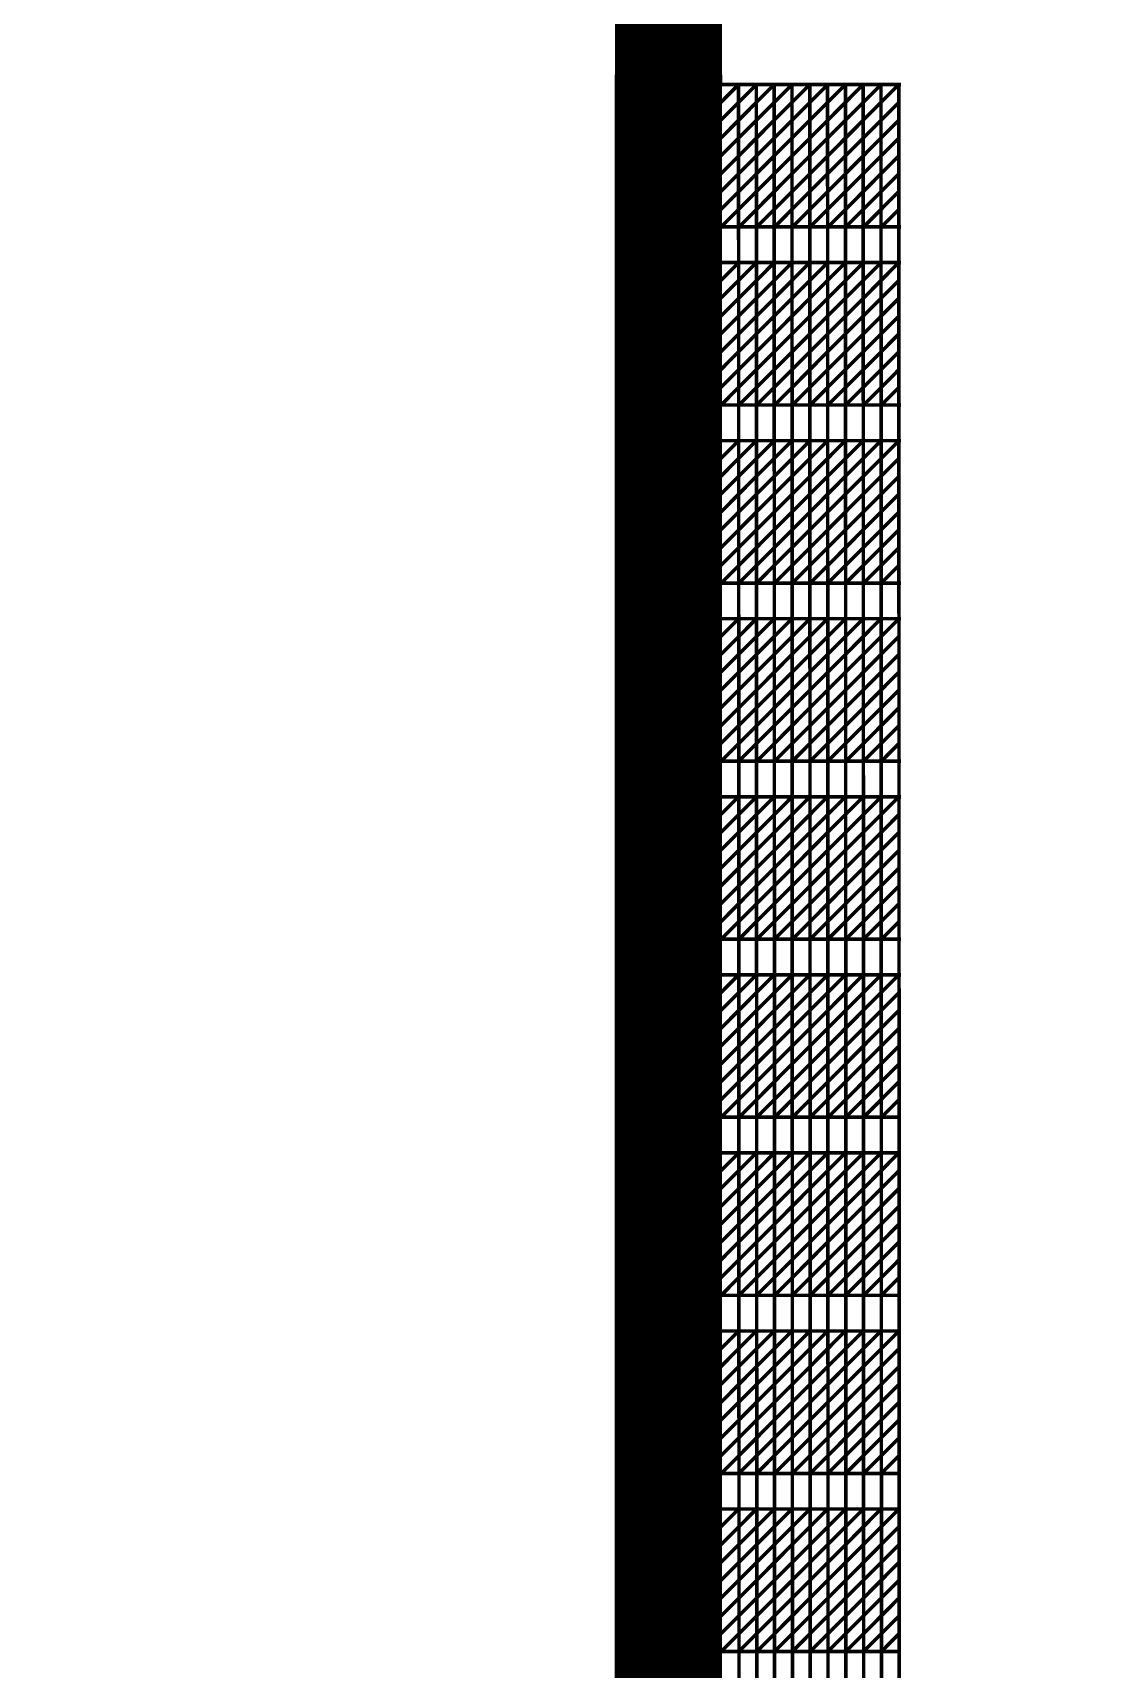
# Model space of a CAD drawing. Header units: millimetres. Extents: x -51 to 51, y -51 to 51.
# Drawn here: x 22.541 to 25.581, y -7.646 to -3.051 of the extents above; entities that cross this region are included whole.
import ezdxf

# ---------------------------------------------------------------- set-up
doc = ezdxf.new("R2010")
doc.units = ezdxf.units.MM
doc.linetypes.add('DASHED', pattern=[19.05, 12.7, -6.35])
for name, color, linetype in [('bottom_SU8', 5, 'Continuous'), ('metal', 43, 'Continuous'), ('Pt_pads', 1, 'Continuous'), ('reference', 18, 'DASHED')]:
    doc.layers.add(name, color=color, linetype=linetype)
doc.layers.add('top SU-8', color=3, linetype='Continuous', transparency=0.63)

msp = doc.modelspace()

# ---------------------------------------------------------------- linework, layer by layer
at = {"layer": 'bottom_SU8', "transparency": 33554544, "const_width": 1}
msp.add_lwpolyline([(-28.578, 24.8878, 0.187667), (-37.8518, -0.7933, 0.186827), (-27.3295, -26.1126, 0.184277), (-2.8594, -37.7245, 0.185083), (23.0094, -30.0775, 0.238565), (37.7593, 0.5371, 0.237346), (21.8297, 30.7311, 0.185761), (-4.5603, 37.5238, 0.186578)], format="xyb", close=True, dxfattribs=at)
at = {"layer": 'bottom_SU8', "transparency": 33554544}
for points, const_width in [([(24.3264, 5.9298), (24.3264, -19.1017)], 0.3), ([(24.4387, -3.2811), (24.5236, -3.1961)], 0.01), ([(24.4389, -3.331), (24.5736, -3.1961)], 0.01), ([(24.4389, -3.3811), (24.6236, -3.1961)], 0.01), ([(24.4389, -3.4313), (24.6736, -3.1961)], 0.01), ([(24.4389, -3.4814), (24.7236, -3.1961)], 0.01), ([(24.4389, -3.5315), (24.7736, -3.1961)], 0.01), ([(24.4389, -3.5816), (24.8236, -3.1961)], 0.01), ([(24.4389, -3.1961), (24.9792, -3.1961)], 0.01), ([(24.4744, -3.5961), (24.8736, -3.1961)], 0.01), ([(24.5278, -19.0957), (24.5233, -3.1964)], 0.01), ([(24.5244, -3.5961), (24.9236, -3.1961)], 0.01), ([(24.5776, -19.0957), (24.5733, -3.1964)], 0.01), ([(24.5744, -3.5961), (24.9736, -3.1961)], 0.01), ([(24.6276, -19.0957), (24.6233, -3.1964)], 0.01), ([(24.6778, -19.0957), (24.6733, -3.1961)], 0.01), ([(24.7278, -19.0957), (24.7233, -3.1964)], 0.01), ([(24.7778, -19.0957), (24.7733, -3.1961)], 0.01), ([(24.8278, -19.0957), (24.8236, -3.1961)], 0.01), ([(24.8778, -19.0957), (24.8733, -3.1961)], 0.01), ([(24.9278, -19.0957), (24.9233, -3.1961)], 0.01), ([(24.9778, -19.0957), (24.9733, -3.1921)], 0.01), ([(24.6244, -3.5961), (24.9737, -3.2461)], 0.01), ([(24.6744, -3.5961), (24.9738, -3.2961)], 0.01), ([(24.7244, -3.5961), (24.9739, -3.3461)], 0.01), ([(24.7744, -3.5961), (24.974, -3.3961)], 0.01), ([(24.8244, -3.5961), (24.9741, -3.4461)], 0.01), ([(24.8744, -3.5961), (24.9742, -3.4961)], 0.01), ([(24.9244, -3.5961), (24.9743, -3.5461)], 0.01), ([(24.4389, -3.5961), (24.9793, -3.5961)], 0.01), ([(24.4387, -3.7811), (24.5236, -3.6961)], 0.01), ([(24.4389, -3.831), (24.5736, -3.6961)], 0.01), ([(24.4389, -3.8811), (24.6236, -3.6961)], 0.01), ([(24.4389, -3.9313), (24.6736, -3.6961)], 0.01), ([(24.4389, -3.9814), (24.7236, -3.6961)], 0.01), ([(24.4389, -4.0315), (24.7736, -3.6961)], 0.01), ([(24.4389, -4.0816), (24.8236, -3.6961)], 0.01), ([(24.4389, -3.6961), (24.9792, -3.6961)], 0.01), ([(24.4744, -4.0961), (24.8736, -3.6961)], 0.01), ([(24.5244, -4.0961), (24.9236, -3.6961)], 0.01), ([(24.5744, -4.0961), (24.9736, -3.6961)], 0.01), ([(24.6244, -4.0961), (24.9737, -3.7461)], 0.01), ([(24.6744, -4.0961), (24.9738, -3.7961)], 0.01), ([(24.7244, -4.0961), (24.9739, -3.8461)], 0.01), ([(24.7744, -4.0961), (24.974, -3.8961)], 0.01), ([(24.8244, -4.0961), (24.9741, -3.9461)], 0.01), ([(24.8744, -4.0961), (24.9742, -3.9961)], 0.01), ([(24.9244, -4.0961), (24.9743, -4.0461)], 0.01), ([(24.4389, -4.0961), (24.9793, -4.0961)], 0.01), ([(24.4387, -4.2811), (24.5236, -4.1961)], 0.01), ([(24.4389, -4.331), (24.5736, -4.1961)], 0.01), ([(24.4389, -4.3811), (24.6236, -4.1961)], 0.01), ([(24.4389, -4.4313), (24.6736, -4.1961)], 0.01), ([(24.4389, -4.4814), (24.7236, -4.1961)], 0.01), ([(24.4389, -4.5315), (24.7736, -4.1961)], 0.01), ([(24.4389, -4.5816), (24.8236, -4.1961)], 0.01), ([(24.4389, -4.1961), (24.9792, -4.1961)], 0.01), ([(24.4744, -4.5961), (24.8736, -4.1961)], 0.01), ([(24.5244, -4.5961), (24.9236, -4.1961)], 0.01), ([(24.5744, -4.5961), (24.9736, -4.1961)], 0.01), ([(24.6244, -4.5961), (24.9737, -4.2461)], 0.01), ([(24.6744, -4.5961), (24.9738, -4.2961)], 0.01), ([(24.7244, -4.5961), (24.9739, -4.3461)], 0.01), ([(24.7744, -4.5961), (24.974, -4.3961)], 0.01), ([(24.8244, -4.5961), (24.9741, -4.4461)], 0.01), ([(24.8744, -4.5961), (24.9742, -4.4961)], 0.01), ([(24.9244, -4.5961), (24.9743, -4.5461)], 0.01), ([(24.4389, -4.5961), (24.9793, -4.5961)], 0.01), ([(24.4387, -4.7811), (24.5236, -4.6961)], 0.01), ([(24.4389, -4.831), (24.5736, -4.6961)], 0.01), ([(24.4389, -4.8811), (24.6236, -4.6961)], 0.01), ([(24.4389, -4.9313), (24.6736, -4.6961)], 0.01), ([(24.4389, -4.9814), (24.7236, -4.6961)], 0.01), ([(24.4389, -5.0315), (24.7736, -4.6961)], 0.01), ([(24.4389, -5.0816), (24.8236, -4.6961)], 0.01), ([(24.4389, -4.6961), (24.9792, -4.6961)], 0.01), ([(24.4744, -5.0961), (24.8736, -4.6961)], 0.01), ([(24.5244, -5.0961), (24.9236, -4.6961)], 0.01), ([(24.5744, -5.0961), (24.9736, -4.6961)], 0.01), ([(24.6244, -5.0961), (24.9737, -4.7461)], 0.01), ([(24.6744, -5.0961), (24.9738, -4.7961)], 0.01), ([(24.7244, -5.0961), (24.9739, -4.8461)], 0.01), ([(24.7744, -5.0961), (24.974, -4.8961)], 0.01), ([(24.8244, -5.0961), (24.9741, -4.9461)], 0.01), ([(24.8744, -5.0961), (24.9742, -4.9961)], 0.01), ([(24.9244, -5.0961), (24.9743, -5.0461)], 0.01), ([(24.4389, -5.0961), (24.9793, -5.0961)], 0.01), ([(24.4387, -5.2811), (24.5236, -5.1961)], 0.01), ([(24.4389, -5.331), (24.5736, -5.1961)], 0.01), ([(24.4389, -5.3811), (24.6236, -5.1961)], 0.01), ([(24.4389, -5.4313), (24.6736, -5.1961)], 0.01), ([(24.4389, -5.4814), (24.7236, -5.1961)], 0.01), ([(24.4389, -5.5315), (24.7736, -5.1961)], 0.01), ([(24.4389, -5.5816), (24.8236, -5.1961)], 0.01), ([(24.4389, -5.1961), (24.9792, -5.1961)], 0.01), ([(24.4744, -5.5961), (24.8736, -5.1961)], 0.01), ([(24.5244, -5.5961), (24.9236, -5.1961)], 0.01), ([(24.5744, -5.5961), (24.9736, -5.1961)], 0.01), ([(24.6244, -5.5961), (24.9737, -5.2461)], 0.01), ([(24.6744, -5.5961), (24.9738, -5.2961)], 0.01), ([(24.7244, -5.5961), (24.9739, -5.3461)], 0.01), ([(24.7744, -5.5961), (24.974, -5.3961)], 0.01), ([(24.8244, -5.5961), (24.9741, -5.4461)], 0.01), ([(24.8744, -5.5961), (24.9742, -5.4961)], 0.01), ([(24.9244, -5.5961), (24.9743, -5.5461)], 0.01), ([(24.4389, -5.5961), (24.9793, -5.5961)], 0.01), ([(24.4387, -5.7811), (24.5236, -5.6961)], 0.01), ([(24.4389, -5.831), (24.5736, -5.6961)], 0.01), ([(24.4389, -5.8811), (24.6236, -5.6961)], 0.01), ([(24.4389, -5.9313), (24.6736, -5.6961)], 0.01), ([(24.4389, -5.9814), (24.7236, -5.6961)], 0.01), ([(24.4389, -6.0315), (24.7736, -5.6961)], 0.01), ([(24.4389, -6.0816), (24.8236, -5.6961)], 0.01), ([(24.4389, -5.6961), (24.9792, -5.6961)], 0.01), ([(24.4744, -6.0961), (24.8736, -5.6961)], 0.01), ([(24.5244, -6.0961), (24.9236, -5.6961)], 0.01), ([(24.5744, -6.0961), (24.9736, -5.6961)], 0.01), ([(24.6244, -6.0961), (24.9737, -5.7461)], 0.01), ([(24.6744, -6.0961), (24.9738, -5.7961)], 0.01), ([(24.7244, -6.0961), (24.9739, -5.8461)], 0.01), ([(24.7744, -6.0961), (24.974, -5.8961)], 0.01), ([(24.8244, -6.0961), (24.9741, -5.9461)], 0.01), ([(24.8744, -6.0961), (24.9742, -5.9961)], 0.01), ([(24.9244, -6.0961), (24.9743, -6.0461)], 0.01), ([(24.4389, -6.0961), (24.9793, -6.0961)], 0.01), ([(24.4387, -6.2811), (24.5236, -6.1961)], 0.01), ([(24.4389, -6.331), (24.5736, -6.1961)], 0.01), ([(24.4389, -6.3811), (24.6236, -6.1961)], 0.01), ([(24.4389, -6.4313), (24.6736, -6.1961)], 0.01), ([(24.4389, -6.4814), (24.7236, -6.1961)], 0.01), ([(24.4389, -6.5315), (24.7736, -6.1961)], 0.01), ([(24.4389, -6.5816), (24.8236, -6.1961)], 0.01), ([(24.4389, -6.1961), (24.9792, -6.1961)], 0.01), ([(24.4744, -6.5961), (24.8736, -6.1961)], 0.01), ([(24.5244, -6.5961), (24.9236, -6.1961)], 0.01), ([(24.5744, -6.5961), (24.9736, -6.1961)], 0.01), ([(24.6244, -6.5961), (24.9737, -6.2461)], 0.01), ([(24.6744, -6.5961), (24.9738, -6.2961)], 0.01), ([(24.7244, -6.5961), (24.9739, -6.3461)], 0.01), ([(24.7744, -6.5961), (24.974, -6.3961)], 0.01), ([(24.8244, -6.5961), (24.9741, -6.4461)], 0.01), ([(24.8744, -6.5961), (24.9742, -6.4961)], 0.01), ([(24.9244, -6.5961), (24.9743, -6.5461)], 0.01), ([(24.4389, -6.5961), (24.9793, -6.5961)], 0.01), ([(24.4387, -6.7811), (24.5236, -6.6961)], 0.01), ([(24.4389, -6.831), (24.5736, -6.6961)], 0.01), ([(24.4389, -6.8811), (24.6236, -6.6961)], 0.01), ([(24.4389, -6.9313), (24.6736, -6.6961)], 0.01), ([(24.4389, -6.9814), (24.7236, -6.6961)], 0.01), ([(24.4389, -7.0315), (24.7736, -6.6961)], 0.01), ([(24.4389, -7.0816), (24.8236, -6.6961)], 0.01), ([(24.4389, -6.6961), (24.9792, -6.6961)], 0.01), ([(24.4744, -7.0961), (24.8736, -6.6961)], 0.01), ([(24.5244, -7.0961), (24.9236, -6.6961)], 0.01), ([(24.5744, -7.0961), (24.9736, -6.6961)], 0.01), ([(24.6244, -7.0961), (24.9737, -6.7461)], 0.01), ([(24.6744, -7.0961), (24.9738, -6.7961)], 0.01), ([(24.7244, -7.0961), (24.9739, -6.8461)], 0.01), ([(24.7744, -7.0961), (24.974, -6.8961)], 0.01), ([(24.8244, -7.0961), (24.9741, -6.9461)], 0.01), ([(24.8744, -7.0961), (24.9742, -6.9961)], 0.01), ([(24.9244, -7.0961), (24.9743, -7.0461)], 0.01), ([(24.4389, -7.0961), (24.9793, -7.0961)], 0.01), ([(24.4387, -7.2811), (24.5236, -7.1961)], 0.01), ([(24.4389, -7.331), (24.5736, -7.1961)], 0.01), ([(24.4389, -7.3811), (24.6236, -7.1961)], 0.01), ([(24.4389, -7.4313), (24.6736, -7.1961)], 0.01), ([(24.4389, -7.4814), (24.7236, -7.1961)], 0.01), ([(24.4389, -7.5315), (24.7736, -7.1961)], 0.01), ([(24.4389, -7.5816), (24.8236, -7.1961)], 0.01), ([(24.4389, -7.1961), (24.9792, -7.1961)], 0.01), ([(24.4744, -7.5961), (24.8736, -7.1961)], 0.01), ([(24.5244, -7.5961), (24.9236, -7.1961)], 0.01), ([(24.5744, -7.5961), (24.9736, -7.1961)], 0.01), ([(24.6244, -7.5961), (24.9737, -7.2461)], 0.01), ([(24.6744, -7.5961), (24.9738, -7.2961)], 0.01), ([(24.7244, -7.5961), (24.9739, -7.3461)], 0.01), ([(24.7744, -7.5961), (24.974, -7.3961)], 0.01), ([(24.8244, -7.5961), (24.9741, -7.4461)], 0.01), ([(24.8744, -7.5961), (24.9742, -7.4961)], 0.01), ([(24.9244, -7.5961), (24.9743, -7.5461)], 0.01), ([(24.4389, -7.5961), (24.9793, -7.5961)], 0.01)]:
    msp.add_lwpolyline(points, dxfattribs=dict(at, const_width=const_width))
at = {"layer": 'metal', "transparency": 33554544, "const_width": 1}
msp.add_lwpolyline([(-28.578, 24.8878, 0.187667), (-37.8518, -0.7933, 0.186827), (-27.3295, -26.1126, 0.184277), (-2.8594, -37.7245, 0.185083), (23.0094, -30.0775, 0.238565), (37.7593, 0.5371, 0.237346), (21.8297, 30.7311, 0.185761), (-4.5603, 37.5238, 0.186578)], format="xyb", close=True, dxfattribs=at)
at = {"layer": 'metal', "transparency": 33554544}
for points, const_width in [([(24.3284, -11.0957), (24.3284, 10.5754)], 0.004), ([(24.3104, -12.0957), (24.3104, 10.0274)], 0.004), ([(24.3194, -11.5957), (24.3194, 10.0291)], 0.004), ([(24.3374, -10.5957), (24.3374, 9.9562)], 0.004), ([(24.2924, -13.0957), (24.2924, 9.4365)], 0.004), ([(24.3014, -12.5957), (24.3014, 9.4365)], 0.004), ([(24.3464, -10.0961), (24.3464, 9.3481)], 0.004), ([(24.3554, -9.5961), (24.3554, 9.3481)], 0.004), ([(24.2744, -14.0957), (24.2744, 8.8389)], 0.004), ([(24.2834, -13.5957), (24.2834, 8.8407)], 0.004), ([(24.3644, -9.0961), (24.3644, 8.7599)], 0.004), ([(24.3734, -8.5961), (24.3734, 8.7617)], 0.004), ([(24.2564, -15.0957), (24.2564, 8.2445)], 0.004), ([(24.2654, -14.5957), (24.2654, 8.2445)], 0.004), ([(24.3824, -8.0961), (24.3824, 8.1764)], 0.004), ([(24.3914, -7.5961), (24.3914, 8.1756)], 0.004), ([(24.2384, -16.0957), (24.2384, 7.6503)], 0.004), ([(24.2474, -15.5957), (24.2474, 7.6503)], 0.004), ([(24.4004, -7.0961), (24.4004, 7.597)], 0.004), ([(24.4094, -6.5961), (24.4094, 7.5952)], 0.004), ([(24.2204, -17.0957), (24.2204, 7.0554)], 0.004), ([(24.2294, -16.5957), (24.2294, 7.0554)], 0.004), ([(24.4184, -6.0961), (24.4184, 7.0114)], 0.004), ([(24.4274, -5.5961), (24.4274, 7.0085)], 0.004), ([(24.2024, -18.0957), (24.2024, 6.4565)], 0.004), ([(24.2114, -17.5957), (24.2114, 6.4576)], 0.004), ([(24.4364, -5.0961), (24.4364, 6.4268)], 0.004), ([(24.4454, -4.5961), (24.4439, 6.4169)], 0.004), ([(24.1844, -19.0957), (24.1844, 5.8889)], 0.004), ([(24.1934, -18.5957), (24.1934, 5.8943)], 0.004), ([(24.4544, -4.0961), (24.4544, 5.854)], 0.004), ([(24.4634, -3.5961), (24.4634, 5.8488)], 0.004), ([(24.463, -3.5572), (24.8238, -3.1957)], 0.006), ([(24.4631, -3.3066), (24.5738, -3.1957)], 0.006), ([(24.4631, -3.507), (24.7738, -3.1957)], 0.006), ([(24.4632, -3.2564), (24.5238, -3.1957)], 0.006), ([(24.4633, -3.3565), (24.6238, -3.1957)], 0.006), ([(24.4633, -3.4066), (24.6738, -3.1957)], 0.006), ([(24.4635, -3.4565), (24.7238, -3.1957)], 0.006), ([(24.4644, -3.1957), (24.9767, -3.1957)], 0.006), ([(24.4746, -3.5957), (24.8738, -3.1957)], 0.006), ([(24.5246, -3.5957), (24.5238, -3.1957)], 0.006), ([(24.5246, -3.5957), (24.9238, -3.1957)], 0.006), ([(24.5746, -3.5957), (24.5738, -3.1957)], 0.006), ([(24.5746, -3.5957), (24.9738, -3.1957)], 0.006), ([(24.6246, -3.5957), (24.6238, -3.1957)], 0.006), ([(24.6746, -3.5957), (24.6738, -3.1957)], 0.006), ([(24.7246, -3.5957), (24.7238, -3.1957)], 0.006), ([(24.7746, -3.5957), (24.7738, -3.1957)], 0.006), ([(24.8246, -3.5957), (24.8238, -3.1957)], 0.006), ([(24.8746, -3.5957), (24.8738, -3.1957)], 0.006), ([(24.9246, -3.5957), (24.9238, -3.1957)], 0.006), ([(24.9746, -3.5957), (24.9738, -3.1957)], 0.006), ([(24.6246, -3.5957), (24.9739, -3.2457)], 0.006), ([(24.6746, -3.5957), (24.974, -3.2957)], 0.006), ([(24.7246, -3.5957), (24.9741, -3.3457)], 0.006), ([(24.7746, -3.5957), (24.9742, -3.3957)], 0.006), ([(24.8246, -3.5957), (24.9743, -3.4457)], 0.006), ([(24.8746, -3.5957), (24.9744, -3.4957)], 0.006), ([(24.9246, -3.5957), (24.9745, -3.5457)], 0.006), ([(24.4623, -3.5957), (24.9771, -3.5957)], 0.006), ([(24.4643, -3.8054), (24.5738, -3.6957)], 0.006), ([(24.4644, -3.8554), (24.6238, -3.6957)], 0.006), ([(24.4644, -3.9055), (24.6738, -3.6957)], 0.006), ([(24.4644, -3.9556), (24.7238, -3.6957)], 0.006), ([(24.4644, -4.0057), (24.7738, -3.6957)], 0.006), ([(24.4644, -4.0558), (24.8238, -3.6957)], 0.006), ([(24.4644, -3.6957), (24.9767, -3.6957)], 0.006), ([(24.4645, -3.7551), (24.5238, -3.6957)], 0.006), ([(24.4746, -4.0957), (24.8738, -3.6957)], 0.006), ([(24.5246, -4.0957), (24.5238, -3.6957)], 0.006), ([(24.5246, -4.0957), (24.9238, -3.6957)], 0.006), ([(24.5746, -4.0957), (24.5738, -3.6957)], 0.006), ([(24.5746, -4.0957), (24.9738, -3.6957)], 0.006), ([(24.6246, -4.0957), (24.6238, -3.6957)], 0.006), ([(24.6746, -4.0957), (24.6738, -3.6957)], 0.006), ([(24.7246, -4.0957), (24.7238, -3.6957)], 0.006), ([(24.7746, -4.0957), (24.7738, -3.6957)], 0.006), ([(24.8246, -4.0957), (24.8238, -3.6957)], 0.006), ([(24.8746, -4.0957), (24.8738, -3.6957)], 0.006), ([(24.9246, -4.0957), (24.9238, -3.6957)], 0.006), ([(24.9746, -4.0957), (24.9738, -3.6957)], 0.006), ([(24.6246, -4.0957), (24.9739, -3.7457)], 0.006), ([(24.6746, -4.0957), (24.974, -3.7957)], 0.006), ([(24.7246, -4.0957), (24.9741, -3.8457)], 0.006), ([(24.7746, -4.0957), (24.9742, -3.8957)], 0.006), ([(24.8246, -4.0957), (24.9743, -3.9457)], 0.006), ([(24.8746, -4.0957), (24.9744, -3.9957)], 0.006), ([(24.9246, -4.0957), (24.9745, -4.0457)], 0.006), ([(24.4623, -4.0957), (24.9771, -4.0957)], 0.006), ([(24.4643, -4.3054), (24.5738, -4.1957)], 0.006), ([(24.4644, -4.3554), (24.6238, -4.1957)], 0.006), ([(24.4644, -4.4055), (24.6738, -4.1957)], 0.006), ([(24.4644, -4.4556), (24.7238, -4.1957)], 0.006), ([(24.4644, -4.5057), (24.7738, -4.1957)], 0.006), ([(24.4644, -4.5558), (24.8238, -4.1957)], 0.006), ([(24.4644, -4.1957), (24.9767, -4.1957)], 0.006), ([(24.4645, -4.2551), (24.5238, -4.1957)], 0.006), ([(24.4746, -4.5957), (24.8738, -4.1957)], 0.006), ([(24.5246, -4.5957), (24.5238, -4.1957)], 0.006), ([(24.5246, -4.5957), (24.9238, -4.1957)], 0.006), ([(24.5746, -4.5957), (24.5738, -4.1957)], 0.006), ([(24.5746, -4.5957), (24.9738, -4.1957)], 0.006), ([(24.6246, -4.5957), (24.6238, -4.1957)], 0.006), ([(24.6746, -4.5957), (24.6738, -4.1957)], 0.006), ([(24.7246, -4.5957), (24.7238, -4.1957)], 0.006), ([(24.7746, -4.5957), (24.7738, -4.1957)], 0.006), ([(24.8246, -4.5957), (24.8238, -4.1957)], 0.006), ([(24.8746, -4.5957), (24.8738, -4.1957)], 0.006), ([(24.9246, -4.5957), (24.9238, -4.1957)], 0.006), ([(24.9746, -4.5957), (24.9738, -4.1957)], 0.006), ([(24.6246, -4.5957), (24.9739, -4.2457)], 0.006), ([(24.6746, -4.5957), (24.974, -4.2957)], 0.006), ([(24.7246, -4.5957), (24.9741, -4.3457)], 0.006), ([(24.7746, -4.5957), (24.9742, -4.3957)], 0.006), ([(24.8246, -4.5957), (24.9743, -4.4457)], 0.006), ([(24.8746, -4.5957), (24.9744, -4.4957)], 0.006), ([(24.9246, -4.5957), (24.9745, -4.5457)], 0.006), ([(24.4623, -4.5957), (24.9771, -4.5957)], 0.006), ([(24.4643, -4.8054), (24.5738, -4.6957)], 0.006), ([(24.4644, -4.8554), (24.6238, -4.6957)], 0.006), ([(24.4644, -4.9055), (24.6738, -4.6957)], 0.006), ([(24.4644, -4.9556), (24.7238, -4.6957)], 0.006), ([(24.4644, -5.0057), (24.7738, -4.6957)], 0.006), ([(24.4644, -5.0558), (24.8238, -4.6957)], 0.006), ([(24.4644, -4.6957), (24.9767, -4.6957)], 0.006), ([(24.4645, -4.7551), (24.5238, -4.6957)], 0.006), ([(24.4746, -5.0957), (24.8738, -4.6957)], 0.006), ([(24.5246, -5.0957), (24.5238, -4.6957)], 0.006), ([(24.5246, -5.0957), (24.9238, -4.6957)], 0.006), ([(24.5746, -5.0957), (24.5738, -4.6957)], 0.006), ([(24.5746, -5.0957), (24.9738, -4.6957)], 0.006), ([(24.6246, -5.0957), (24.6238, -4.6957)], 0.006), ([(24.6746, -5.0957), (24.6738, -4.6957)], 0.006), ([(24.7246, -5.0957), (24.7238, -4.6957)], 0.006), ([(24.7746, -5.0957), (24.7738, -4.6957)], 0.006), ([(24.8246, -5.0957), (24.8238, -4.6957)], 0.006), ([(24.8746, -5.0957), (24.8738, -4.6957)], 0.006), ([(24.9246, -5.0957), (24.9238, -4.6957)], 0.006), ([(24.9746, -5.0957), (24.9738, -4.6957)], 0.006), ([(24.6246, -5.0957), (24.9739, -4.7457)], 0.006), ([(24.6746, -5.0957), (24.974, -4.7957)], 0.006), ([(24.7246, -5.0957), (24.9741, -4.8457)], 0.006), ([(24.7746, -5.0957), (24.9742, -4.8957)], 0.006), ([(24.8246, -5.0957), (24.9743, -4.9457)], 0.006), ([(24.8746, -5.0957), (24.9744, -4.9957)], 0.006), ([(24.9246, -5.0957), (24.9745, -5.0457)], 0.006), ([(24.4623, -5.0957), (24.9771, -5.0957)], 0.006), ([(24.4643, -5.3054), (24.5738, -5.1957)], 0.006), ([(24.4644, -5.3554), (24.6238, -5.1957)], 0.006), ([(24.4644, -5.4055), (24.6738, -5.1957)], 0.006), ([(24.4644, -5.4556), (24.7238, -5.1957)], 0.006), ([(24.4644, -5.5057), (24.7738, -5.1957)], 0.006), ([(24.4644, -5.5558), (24.8238, -5.1957)], 0.006), ([(24.4644, -5.1957), (24.9767, -5.1957)], 0.006), ([(24.4645, -5.2551), (24.5238, -5.1957)], 0.006), ([(24.4746, -5.5957), (24.8738, -5.1957)], 0.006), ([(24.5246, -5.5957), (24.5238, -5.1957)], 0.006), ([(24.5246, -5.5957), (24.9238, -5.1957)], 0.006), ([(24.5746, -5.5957), (24.5738, -5.1957)], 0.006), ([(24.5746, -5.5957), (24.9738, -5.1957)], 0.006), ([(24.6246, -5.5957), (24.6238, -5.1957)], 0.006), ([(24.6746, -5.5957), (24.6738, -5.1957)], 0.006), ([(24.7246, -5.5957), (24.7238, -5.1957)], 0.006), ([(24.7746, -5.5957), (24.7738, -5.1957)], 0.006), ([(24.8246, -5.5957), (24.8238, -5.1957)], 0.006), ([(24.8746, -5.5957), (24.8738, -5.1957)], 0.006), ([(24.9246, -5.5957), (24.9238, -5.1957)], 0.006), ([(24.9746, -5.5957), (24.9738, -5.1957)], 0.006), ([(24.6246, -5.5957), (24.9739, -5.2457)], 0.006), ([(24.6746, -5.5957), (24.974, -5.2957)], 0.006), ([(24.7246, -5.5957), (24.9741, -5.3457)], 0.006), ([(24.7746, -5.5957), (24.9742, -5.3957)], 0.006), ([(24.8246, -5.5957), (24.9743, -5.4457)], 0.006), ([(24.8746, -5.5957), (24.9744, -5.4957)], 0.006), ([(24.9246, -5.5957), (24.9745, -5.5457)], 0.006), ([(24.4623, -5.5957), (24.9771, -5.5957)], 0.006), ([(24.4643, -5.8054), (24.5738, -5.6957)], 0.006), ([(24.4644, -5.8554), (24.6238, -5.6957)], 0.006), ([(24.4644, -5.9055), (24.6738, -5.6957)], 0.006), ([(24.4644, -5.9556), (24.7238, -5.6957)], 0.006), ([(24.4644, -6.0057), (24.7738, -5.6957)], 0.006), ([(24.4644, -6.0558), (24.8238, -5.6957)], 0.006), ([(24.4644, -5.6957), (24.9767, -5.6957)], 0.006), ([(24.4645, -5.7551), (24.5238, -5.6957)], 0.006), ([(24.4746, -6.0957), (24.8738, -5.6957)], 0.006), ([(24.5246, -6.0957), (24.5238, -5.6957)], 0.006), ([(24.5246, -6.0957), (24.9238, -5.6957)], 0.006), ([(24.5746, -6.0957), (24.5738, -5.6957)], 0.006), ([(24.5746, -6.0957), (24.9738, -5.6957)], 0.006), ([(24.6246, -6.0957), (24.6238, -5.6957)], 0.006), ([(24.6746, -6.0957), (24.6738, -5.6957)], 0.006), ([(24.7246, -6.0957), (24.7238, -5.6957)], 0.006), ([(24.7746, -6.0957), (24.7738, -5.6957)], 0.006), ([(24.8246, -6.0957), (24.8238, -5.6957)], 0.006), ([(24.8746, -6.0957), (24.8738, -5.6957)], 0.006), ([(24.9246, -6.0957), (24.9238, -5.6957)], 0.006), ([(24.9746, -6.0957), (24.9738, -5.6957)], 0.006), ([(24.6246, -6.0957), (24.9739, -5.7457)], 0.006), ([(24.6746, -6.0957), (24.974, -5.7957)], 0.006), ([(24.7246, -6.0957), (24.9741, -5.8457)], 0.006), ([(24.7746, -6.0957), (24.9742, -5.8957)], 0.006), ([(24.8246, -6.0957), (24.9743, -5.9457)], 0.006), ([(24.8746, -6.0957), (24.9744, -5.9957)], 0.006), ([(24.9246, -6.0957), (24.9745, -6.0457)], 0.006), ([(24.4623, -6.0957), (24.9771, -6.0957)], 0.006), ([(24.4643, -6.3054), (24.5738, -6.1957)], 0.006), ([(24.4644, -6.3554), (24.6238, -6.1957)], 0.006), ([(24.4644, -6.4055), (24.6738, -6.1957)], 0.006), ([(24.4644, -6.4556), (24.7238, -6.1957)], 0.006), ([(24.4644, -6.5057), (24.7738, -6.1957)], 0.006), ([(24.4644, -6.5558), (24.8238, -6.1957)], 0.006), ([(24.4644, -6.1957), (24.9767, -6.1957)], 0.006), ([(24.4645, -6.2551), (24.5238, -6.1957)], 0.006), ([(24.4746, -6.5957), (24.8738, -6.1957)], 0.006), ([(24.5246, -6.5957), (24.5238, -6.1957)], 0.006), ([(24.5246, -6.5957), (24.9238, -6.1957)], 0.006), ([(24.5746, -6.5957), (24.5738, -6.1957)], 0.006), ([(24.5746, -6.5957), (24.9738, -6.1957)], 0.006), ([(24.6246, -6.5957), (24.6238, -6.1957)], 0.006), ([(24.6746, -6.5957), (24.6738, -6.1957)], 0.006), ([(24.7246, -6.5957), (24.7238, -6.1957)], 0.006), ([(24.7746, -6.5957), (24.7738, -6.1957)], 0.006), ([(24.8246, -6.5957), (24.8238, -6.1957)], 0.006), ([(24.8746, -6.5957), (24.8738, -6.1957)], 0.006), ([(24.9246, -6.5957), (24.9238, -6.1957)], 0.006), ([(24.9746, -6.5957), (24.9738, -6.1957)], 0.006), ([(24.6246, -6.5957), (24.9739, -6.2457)], 0.006), ([(24.6746, -6.5957), (24.974, -6.2957)], 0.006), ([(24.7246, -6.5957), (24.9741, -6.3457)], 0.006), ([(24.7746, -6.5957), (24.9742, -6.3957)], 0.006), ([(24.8246, -6.5957), (24.9743, -6.4457)], 0.006), ([(24.8746, -6.5957), (24.9744, -6.4957)], 0.006), ([(24.9246, -6.5957), (24.9745, -6.5457)], 0.006), ([(24.4623, -6.5957), (24.9771, -6.5957)], 0.006), ([(24.4643, -6.8054), (24.5738, -6.6957)], 0.006), ([(24.4644, -6.8554), (24.6238, -6.6957)], 0.006), ([(24.4644, -6.9055), (24.6738, -6.6957)], 0.006), ([(24.4644, -6.9556), (24.7238, -6.6957)], 0.006), ([(24.4644, -7.0057), (24.7738, -6.6957)], 0.006), ([(24.4644, -7.0558), (24.8238, -6.6957)], 0.006), ([(24.4644, -6.6957), (24.9767, -6.6957)], 0.006), ([(24.4645, -6.7551), (24.5238, -6.6957)], 0.006), ([(24.4746, -7.0957), (24.8738, -6.6957)], 0.006), ([(24.5246, -7.0957), (24.5238, -6.6957)], 0.006), ([(24.5246, -7.0957), (24.9238, -6.6957)], 0.006), ([(24.5746, -7.0957), (24.5738, -6.6957)], 0.006), ([(24.5746, -7.0957), (24.9738, -6.6957)], 0.006), ([(24.6246, -7.0957), (24.6238, -6.6957)], 0.006), ([(24.6746, -7.0957), (24.6738, -6.6957)], 0.006), ([(24.7246, -7.0957), (24.7238, -6.6957)], 0.006), ([(24.7746, -7.0957), (24.7738, -6.6957)], 0.006), ([(24.8246, -7.0957), (24.8238, -6.6957)], 0.006), ([(24.8746, -7.0957), (24.8738, -6.6957)], 0.006), ([(24.9246, -7.0957), (24.9238, -6.6957)], 0.006), ([(24.9746, -7.0957), (24.9738, -6.6957)], 0.006), ([(24.6246, -7.0957), (24.9739, -6.7457)], 0.006), ([(24.6746, -7.0957), (24.974, -6.7957)], 0.006), ([(24.7246, -7.0957), (24.9741, -6.8457)], 0.006), ([(24.7746, -7.0957), (24.9742, -6.8957)], 0.006), ([(24.8246, -7.0957), (24.9743, -6.9457)], 0.006), ([(24.8746, -7.0957), (24.9744, -6.9957)], 0.006), ([(24.9246, -7.0957), (24.9745, -7.0457)], 0.006), ([(24.4623, -7.0957), (24.9771, -7.0957)], 0.006), ([(24.4643, -7.3054), (24.5738, -7.1957)], 0.006), ([(24.4644, -7.3554), (24.6238, -7.1957)], 0.006), ([(24.4644, -7.4055), (24.6738, -7.1957)], 0.006), ([(24.4644, -7.4556), (24.7238, -7.1957)], 0.006), ([(24.4644, -7.5057), (24.7738, -7.1957)], 0.006), ([(24.4644, -7.5558), (24.8238, -7.1957)], 0.006), ([(24.4644, -7.1957), (24.9767, -7.1957)], 0.006), ([(24.4645, -7.2551), (24.5238, -7.1957)], 0.006), ([(24.4746, -7.5957), (24.8738, -7.1957)], 0.006), ([(24.5246, -7.5957), (24.5238, -7.1957)], 0.006), ([(24.5246, -7.5957), (24.9238, -7.1957)], 0.006), ([(24.5746, -7.5957), (24.5738, -7.1957)], 0.006), ([(24.5746, -7.5957), (24.9738, -7.1957)], 0.006), ([(24.6246, -7.5957), (24.6238, -7.1957)], 0.006), ([(24.6746, -7.5957), (24.6738, -7.1957)], 0.006), ([(24.7246, -7.5957), (24.7238, -7.1957)], 0.006), ([(24.7746, -7.5957), (24.7738, -7.1957)], 0.006), ([(24.8246, -7.5957), (24.8238, -7.1957)], 0.006), ([(24.8746, -7.5957), (24.8738, -7.1957)], 0.006), ([(24.9246, -7.5957), (24.9238, -7.1957)], 0.006), ([(24.9746, -7.5957), (24.9738, -7.1957)], 0.006), ([(24.6246, -7.5957), (24.9739, -7.2457)], 0.006), ([(24.6746, -7.5957), (24.974, -7.2957)], 0.006), ([(24.7246, -7.5957), (24.9741, -7.3457)], 0.006), ([(24.7746, -7.5957), (24.9742, -7.3957)], 0.006), ([(24.8246, -7.5957), (24.9743, -7.4457)], 0.006), ([(24.8746, -7.5957), (24.9744, -7.4957)], 0.006), ([(24.9246, -7.5957), (24.9745, -7.5457)], 0.006), ([(24.4623, -7.5957), (24.9771, -7.5957)], 0.006)]:
    msp.add_lwpolyline(points, dxfattribs=dict(at, const_width=const_width))
for points in [[(24.4544, -3.6961), (24.4693, -3.6961), (24.4693, -4.0961), (24.4544, -4.0961)], [(24.4454, -4.1961), (24.4693, -4.1961), (24.4693, -4.5961), (24.4454, -4.5961)], [(24.4364, -4.6961), (24.4693, -4.6961), (24.4693, -5.0961), (24.4364, -5.0961)], [(24.4274, -5.1961), (24.4693, -5.1961), (24.4693, -5.5961), (24.4274, -5.5961)], [(24.4184, -5.6961), (24.4693, -5.6961), (24.4693, -6.0961), (24.4184, -6.0961)], [(24.4094, -6.1961), (24.4693, -6.1961), (24.4693, -6.5961), (24.4094, -6.5961)], [(24.4004, -6.6961), (24.4693, -6.6961), (24.4693, -7.0961), (24.4004, -7.0961)], [(24.3914, -7.1961), (24.4693, -7.1961), (24.4693, -7.5961), (24.3914, -7.5961)]]:
    msp.add_lwpolyline(points, close=True, dxfattribs=at)
at = {"layer": 'Pt_pads', "transparency": 33554544, "const_width": 1}
msp.add_lwpolyline([(-28.578, 24.8878, 0.187667), (-37.8518, -0.7933, 0.186827), (-27.3295, -26.1126, 0.184277), (-2.8594, -37.7245, 0.185083), (23.0094, -30.0775, 0.238565), (37.7593, 0.5371, 0.237346), (21.8297, 30.7311, 0.185761), (-4.5603, 37.5238, 0.186578)], format="xyb", close=True, dxfattribs=at)
at = {"layer": 'reference'}
msp.add_circle((0, 0), 38.1, dxfattribs=at)
at = {"layer": 'top SU-8', "transparency": 33554544, "const_width": 1}
msp.add_lwpolyline([(-28.578, 24.8878, 0.187667), (-37.8518, -0.7933, 0.186827), (-27.3295, -26.1126, 0.184277), (-2.8594, -37.7245, 0.185083), (23.0094, -30.0775, 0.238565), (37.7593, 0.5371, 0.237346), (21.8297, 30.7311, 0.185761), (-4.5603, 37.5238, 0.186578)], format="xyb", close=True, dxfattribs=at)
at = {"layer": 'top SU-8', "transparency": 33554544, "const_width": 0.3}
msp.add_lwpolyline([(24.3264, 5.9298), (24.3264, -3.1722)], dxfattribs=at)
at = {"layer": 'top SU-8', "transparency": 33554544}
msp.add_lwpolyline([(24.4763, -3.1692), (24.1764, -3.1692), (24.1762, -19.1018), (24.2093, -19.1018)], close=True, dxfattribs=at)

doc.saveas('drawing.dxf')
